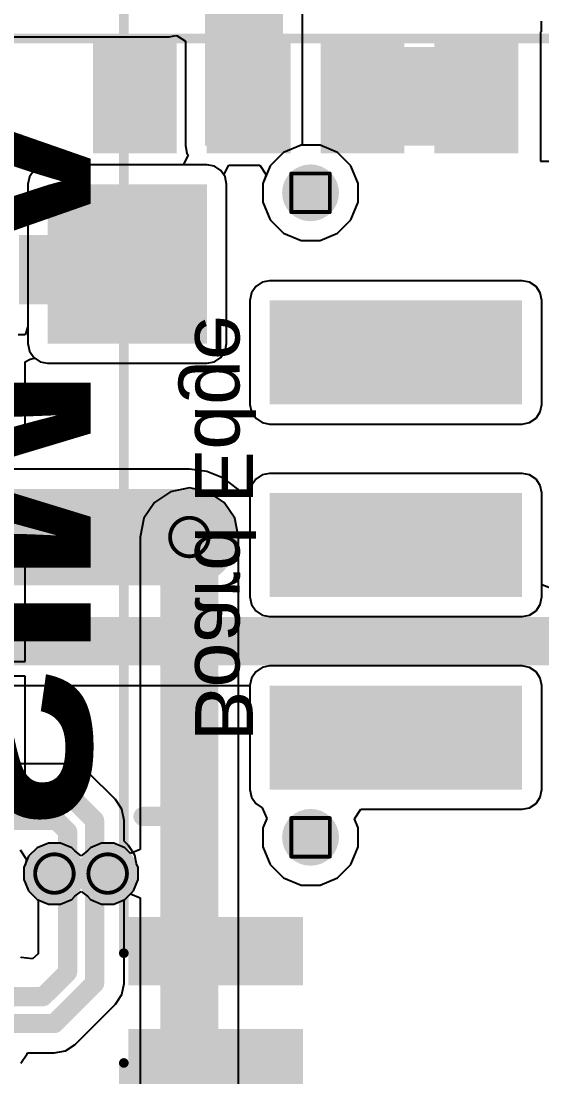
# Model space of a CAD drawing. Header units: inches. Extents: x 0 to 12.8, y -0.1 to 3.7.
# Drawn here: x 0.279 to 0.549, y 0.896 to 1.444 of the extents above; entities that cross this region are included whole.
import ezdxf

# ---------------------------------------------------------------- set-up
doc = ezdxf.new("R2010")
doc.units = ezdxf.units.IN
doc.header["$MEASUREMENT"] = 0
for name, color, linetype in [('Bottom Layer', 5, 'Continuous'), ('Bottom Overlay', 54, 'Continuous'), ('Bottom Paste', 16, 'Continuous'), ('Bottom Solder', 6, 'Continuous'), ('Drill Drawing', 1, 'Continuous'), ('Keep-Out Layer', 6, 'Continuous'), ('Pad Holes', 156, 'Continuous'), ('Top Layer', 1, 'Continuous'), ('Top Overlay', 2, 'Continuous'), ('Top Paste', 8, 'Continuous'), ('Top Solder', 216, 'Continuous'), ('Via Holes', 16, 'Continuous')]:
    doc.layers.add(name, color=color, linetype=linetype)
doc.styles.add('Arial', font='', dxfattribs={"height": 0.2})
doc.styles.add('Arial_Bold', font='', dxfattribs={"height": 0.2})
doc.styles.get('Arial').set_extended_font_data('Arial')
doc.styles.get('Arial_Bold').set_extended_font_data('Arial', bold=True)

# ---------------------------------------------------------------- blocks, each defined once
blk = doc.blocks.new('XKNANO_113_B_2')
at = {"layer": 'Bottom Layer'}
blk.add_hatch(color=5, dxfattribs=at).paths.add_polyline_path([(0.24213, 0.30669), (0.26969, 0.30669), (0.26969, 0.22402), (0.24213, 0.22402)])
at = {"layer": 'Bottom Paste'}
blk.add_hatch(color=16, dxfattribs=at).paths.add_polyline_path([(0.24213, 0.30669), (0.26969, 0.30669), (0.26969, 0.22402), (0.24213, 0.22402)])
at = {"layer": 'Bottom Solder'}
blk.add_hatch(color=6, dxfattribs=at).paths.add_polyline_path([(0.23813, 0.31069), (0.27369, 0.31069), (0.27369, 0.22002), (0.23813, 0.22002)])
at = {"layer": 'Bottom Overlay'}
blk.add_lwpolyline([(-0.257, 0.313, 0.005, 0.005, 0), (0.256, 0.313, 0.005, 0.005, 0)], format="xyseb", dxfattribs=at)
blk.add_lwpolyline([(0.25475, 0.313, 0.0025, 0.0025, 1), (0.25725, 0.313, 0.0025, 0.0025, 1)], format="xyseb", close=True, dxfattribs=at)
blk = doc.blocks.new('SIM7500E_4')
at = {"layer": 'Keep-Out Layer'}
blk.add_hatch(color=6, dxfattribs=at).paths.add_polyline_path([(0.04134, -0.0378), (0.12402, -0.0378), (0.12402, 0.04488), (0.04134, 0.04488)])
at = {"layer": 'Top Layer'}
for points in [[(0.10433, 0.11614), (0.10433, 0.06496), (0.0689, 0.06496), (0.0689, 0.11614)], [(0.16339, 0.11614), (0.16339, 0.06496), (0.12795, 0.06496), (0.12795, 0.11614)], [(0.22244, 0.11614), (0.22244, 0.06496), (0.18701, 0.06496), (0.18701, 0.11614)], [(0.2815, 0.11614), (0.2815, 0.06496), (0.24606, 0.06496), (0.24606, 0.11614)]]:
    blk.add_hatch(color=1, dxfattribs=at).paths.add_polyline_path(points)
at = {"layer": 'Top Overlay'}
blk.add_hatch(color=2, dxfattribs=at).paths.add_polyline_path([(0.02644, -0.01739), (0.04544, -0.01739), (0.04544, 0.01861), (0.02644, 0.01861)])
at = {"layer": 'Top Paste'}
for points in [[(0.10433, 0.11614), (0.10433, 0.06496), (0.0689, 0.06496), (0.0689, 0.11614)], [(0.16339, 0.11614), (0.16339, 0.06496), (0.12795, 0.06496), (0.12795, 0.11614)], [(0.22244, 0.11614), (0.22244, 0.06496), (0.18701, 0.06496), (0.18701, 0.11614)], [(0.2815, 0.11614), (0.2815, 0.06496), (0.24606, 0.06496), (0.24606, 0.11614)]]:
    blk.add_hatch(color=8, dxfattribs=at).paths.add_polyline_path(points)
at = {"layer": 'Top Solder'}
for points in [[(0.10833, 0.12014), (0.10833, 0.06096), (0.0649, 0.06096), (0.0649, 0.12014)], [(0.16739, 0.12014), (0.16739, 0.06096), (0.12395, 0.06096), (0.12395, 0.12014)], [(0.22644, 0.12014), (0.22644, 0.06096), (0.18301, 0.06096), (0.18301, 0.12014)], [(0.2855, 0.12014), (0.2855, 0.06096), (0.24206, 0.06096), (0.24206, 0.12014)]]:
    blk.add_hatch(color=216, dxfattribs=at).paths.add_polyline_path(points)
at = {"layer": 'Top Overlay'}
blk.add_lwpolyline([(-0.03356, 0.12061, 0.005, 0.005, 0), (0.91544, 0.12061, 0.005, 0.005, 0)], format="xyseb", dxfattribs=at)
blk = doc.blocks.new('XKNANO_113_B_6')
at = {"layer": 'Bottom Layer'}
blk.add_hatch(color=5, dxfattribs=at).paths.add_polyline_path([(-0.26969, 0.30669), (-0.24213, 0.30669), (-0.24213, 0.22402), (-0.26969, 0.22402)])
at = {"layer": 'Bottom Paste'}
blk.add_hatch(color=16, dxfattribs=at).paths.add_polyline_path([(-0.26969, 0.30669), (-0.24213, 0.30669), (-0.24213, 0.22402), (-0.26969, 0.22402)])
at = {"layer": 'Bottom Solder'}
for points in [[(-0.27369, 0.31069), (-0.23813, 0.31069), (-0.23813, 0.22002), (-0.27369, 0.22002)], [(-0.20085, 0.22014), (-0.19285, 0.22014), (-0.19285, 0.21214), (-0.20085, 0.21214)], [(0.1338, 0.22014), (0.1418, 0.22014), (0.1418, 0.21214), (0.1338, 0.21214)]]:
    blk.add_hatch(color=6, dxfattribs=at).paths.add_polyline_path(points)
at = {"layer": 'Keep-Out Layer'}
for points in [[(-0.17205, 0.10637), (-0.11805, 0.10637), (-0.11805, 0.23737), (-0.17205, 0.23737)], [(-0.07205, 0.10637), (-0.01805, 0.10637), (-0.01805, 0.23737), (-0.07205, 0.23737)], [(0.02795, 0.10637), (0.08195, 0.10637), (0.08195, 0.23737), (0.02795, 0.23737)]]:
    blk.add_hatch(color=6, dxfattribs=at).paths.add_polyline_path(points)
at = {"layer": 'Pad Holes'}
h = blk.add_hatch(color=7, dxfattribs=at)
edge = h.paths.add_edge_path()
edge.add_arc((-0.19685, 0.21614), 0.01476, 0, 360)
h = blk.add_hatch(color=7, dxfattribs=at)
edge = h.paths.add_edge_path()
edge.add_arc((0.1378, 0.21614), 0.01476, 0, 360)
at = {"layer": 'Top Solder'}
for points in [[(-0.20085, 0.22014), (-0.19285, 0.22014), (-0.19285, 0.21214), (-0.20085, 0.21214)], [(0.1338, 0.22014), (0.1418, 0.22014), (0.1418, 0.21214), (0.1338, 0.21214)]]:
    blk.add_hatch(color=216, dxfattribs=at).paths.add_polyline_path(points)
at = {"layer": 'Bottom Overlay'}
for points in [[(-0.257, 0.313, 0.005, 0.005, 0), (0.256, 0.313, 0.005, 0.005, 0)], [(-0.186, 0.303, 0.01, 0.01, 0), (-0.186, 0.283, 0.01, 0.01, 0)], [(-0.186, 0.283, 0.01, 0.01, 0), (-0.173, 0.27, 0.01, 0.01, 0)], [(-0.173, 0.27, 0.01, 0.01, 0), (-0.166, 0.27, 0.01, 0.01, 0)]]:
    blk.add_lwpolyline(points, format="xyseb", dxfattribs=at)
for points in [[(-0.25825, 0.313, 0.0025, 0.0025, 1), (-0.25575, 0.313, 0.0025, 0.0025, 1)], [(-0.1885, 0.303, 0.005, 0.005, 1), (-0.1835, 0.303, 0.005, 0.005, 1)], [(-0.1885, 0.283, 0.005, 0.005, 1), (-0.1835, 0.283, 0.005, 0.005, 1)], [(-0.1885, 0.283, 0.005, 0.005, 1), (-0.1835, 0.283, 0.005, 0.005, 1)], [(-0.1755, 0.27, 0.005, 0.005, 1), (-0.1705, 0.27, 0.005, 0.005, 1)], [(-0.1755, 0.27, 0.005, 0.005, 1), (-0.1705, 0.27, 0.005, 0.005, 1)], [(-0.1685, 0.27, 0.005, 0.005, 1), (-0.1635, 0.27, 0.005, 0.005, 1)]]:
    blk.add_lwpolyline(points, format="xyseb", close=True, dxfattribs=at)
at = {"layer": 'Bottom Overlay', "style": 'Arial', "text_generation_flag": 2}
blk.add_text('Board Edge', height=0.03, rotation=180, dxfattribs=at).set_placement((-0.147, 0.276))

msp = doc.modelspace()

# ---------------------------------------------------------------- hatches: boundary and pattern name
at = {"layer": 'Bottom Layer'}
h = msp.add_hatch(color=5, dxfattribs=at)
edge = h.paths.add_edge_path()
edge.add_arc((0.366, 1.17607), 0.01181, 0, 360)
h = msp.add_hatch(color=5, dxfattribs=at)
edge = h.paths.add_edge_path()
edge.add_arc((0.296, 1.00134), 0.01181, 0, 360)
h = msp.add_hatch(color=5, dxfattribs=at)
edge = h.paths.add_edge_path()
edge.add_arc((0.32362, 1.00134), 0.01181, 0, 360)
at = {"layer": 'Bottom Solder'}
h = msp.add_hatch(color=6, dxfattribs=at)
edge = h.paths.add_edge_path()
edge.add_arc((0.366, 1.17607), 0.01581, 0, 360)
h = msp.add_hatch(color=6, dxfattribs=at)
edge = h.paths.add_edge_path()
edge.add_arc((0.296, 1.00134), 0.01581, 0, 360)
h = msp.add_hatch(color=6, dxfattribs=at)
edge = h.paths.add_edge_path()
edge.add_arc((0.32362, 1.00134), 0.01581, 0, 360)
at = {"layer": 'Top Layer'}
for points in [[(0.37415, 1.37935), (0.4145, 1.37935), (0.4145, 1.49257), (0.37415, 1.49257)], [(0.43812, 1.37929), (0.53261, 1.37929), (0.53261, 1.43047), (0.43812, 1.43047)]]:
    msp.add_hatch(color=1, dxfattribs=at).paths.add_polyline_path(points)
h = msp.add_hatch(color=1, dxfattribs=at)
edge = h.paths.add_edge_path()
edge.add_arc((0.366, 1.17607), 0.01181, 0, 360)
h = msp.add_hatch(color=1, dxfattribs=at)
edge = h.paths.add_edge_path()
edge.add_arc((0.296, 1.00134), 0.01181, 0, 360)
h = msp.add_hatch(color=1, dxfattribs=at)
edge = h.paths.add_edge_path()
edge.add_arc((0.32362, 1.00134), 0.01181, 0, 360)
at = {"layer": 'Top Solder'}
h = msp.add_hatch(color=216, dxfattribs=at)
edge = h.paths.add_edge_path()
edge.add_arc((0.366, 1.17607), 0.01581, 0, 360)
h = msp.add_hatch(color=216, dxfattribs=at)
edge = h.paths.add_edge_path()
edge.add_arc((0.296, 1.00134), 0.01581, 0, 360)
h = msp.add_hatch(color=216, dxfattribs=at)
edge = h.paths.add_edge_path()
edge.add_arc((0.32362, 1.00134), 0.01581, 0, 360)
at = {"layer": 'Via Holes'}
h = msp.add_hatch(color=7, dxfattribs=at)
edge = h.paths.add_edge_path()
edge.add_arc((0.366, 1.17607), 0.00591, 0, 360)
h = msp.add_hatch(color=7, dxfattribs=at)
edge = h.paths.add_edge_path()
edge.add_arc((0.296, 1.00134), 0.00591, 0, 360)
h = msp.add_hatch(color=7, dxfattribs=at)
edge = h.paths.add_edge_path()
edge.add_arc((0.32362, 1.00134), 0.00591, 0, 360)

# ---------------------------------------------------------------- linework, layer by layer
at = {"layer": 'Bottom Layer'}
for p, q in [((0.42393, 1.37956), (0.41483, 1.37579)), ((0.43378, 1.37956), (0.42393, 1.37956)), ((0.44289, 1.37579), (0.43378, 1.37956)), ((0.41483, 1.37579), (0.40786, 1.36882)), ((0.44985, 1.36882), (0.44289, 1.37579)), ((0.28524, 1.36642), (0.28303, 1.36311)), ((0.28855, 1.36863), (0.28524, 1.36642)), ((0.29245, 1.36941), (0.28855, 1.36863)), ((0.37513, 1.36941), (0.29245, 1.36941)), ((0.37903, 1.36863), (0.37513, 1.36941)), ((0.38234, 1.36642), (0.37903, 1.36863)), ((0.38455, 1.36311), (0.38234, 1.36642)), ((0.40786, 1.36882), (0.40409, 1.35972)), ((0.45362, 1.35972), (0.44985, 1.36882)), ((0.28303, 1.36311), (0.28225, 1.35921)), ((0.38532, 1.35921), (0.38455, 1.36311)), ((0.40409, 1.35972), (0.40409, 1.34987)), ((0.45362, 1.34987), (0.45362, 1.35972)), ((0.28225, 1.35921), (0.28225, 1.27654)), ((0.38532, 1.27654), (0.38532, 1.35921)), ((0.40409, 1.34987), (0.40786, 1.34077)), ((0.44985, 1.34077), (0.45362, 1.34987)), ((0.40786, 1.34077), (0.41483, 1.3338)), ((0.44289, 1.3338), (0.44985, 1.34077)), ((0.41483, 1.3338), (0.42393, 1.33003)), ((0.43378, 1.33003), (0.44289, 1.3338)), ((0.42393, 1.33003), (0.43378, 1.33003)), ((0.40042, 1.30616), (0.39821, 1.30286)), ((0.40373, 1.30837), (0.40042, 1.30616)), ((0.40763, 1.30915), (0.40373, 1.30837)), ((0.53863, 1.30915), (0.40763, 1.30915)), ((0.54253, 1.30837), (0.53863, 1.30915)), ((0.54584, 1.30616), (0.54253, 1.30837)), ((0.54805, 1.30286), (0.54584, 1.30616)), ((0.39821, 1.30286), (0.39743, 1.29895)), ((0.54883, 1.29895), (0.54805, 1.30286)), ((0.39743, 1.29895), (0.39743, 1.24495)), ((0.54883, 1.24495), (0.54883, 1.29895)), ((0.28225, 1.27654), (0.28303, 1.27263)), ((0.28303, 1.27263), (0.28524, 1.26933)), ((0.38234, 1.26933), (0.38455, 1.27263)), ((0.38455, 1.27263), (0.38532, 1.27654)), ((0.28524, 1.26933), (0.28855, 1.26712)), ((0.28855, 1.26712), (0.29245, 1.26634)), ((0.29245, 1.26634), (0.37513, 1.26634)), ((0.37513, 1.26634), (0.37903, 1.26712)), ((0.37903, 1.26712), (0.38234, 1.26933)), ((0.39743, 1.24495), (0.39821, 1.24105)), ((0.54805, 1.24105), (0.54883, 1.24495)), ((0.39821, 1.24105), (0.40042, 1.23774)), ((0.54584, 1.23774), (0.54805, 1.24105)), ((0.40042, 1.23774), (0.40373, 1.23553)), ((0.40373, 1.23553), (0.40763, 1.23476)), ((0.40763, 1.23476), (0.53863, 1.23476)), ((0.53863, 1.23476), (0.54253, 1.23553)), ((0.54253, 1.23553), (0.54584, 1.23774)), ((0.366, 1.21137), (0.24155, 1.21137)), ((0.37514, 1.21017), (0.366, 1.21137)), ((0.38365, 1.20664), (0.37514, 1.21017)), ((0.39096, 1.20103), (0.38365, 1.20664)), ((0.40042, 1.20616), (0.39821, 1.20286)), ((0.40373, 1.20837), (0.40042, 1.20616)), ((0.40763, 1.20915), (0.40373, 1.20837)), ((0.53863, 1.20915), (0.40763, 1.20915)), ((0.54253, 1.20837), (0.53863, 1.20915)), ((0.54584, 1.20616), (0.54253, 1.20837)), ((0.54805, 1.20286), (0.54584, 1.20616)), ((0.39248, 1.19906), (0.39096, 1.20103)), ((0.39821, 1.20286), (0.39773, 1.20043)), ((0.54883, 1.19895), (0.54805, 1.20286)), ((0.39381, 1.19903), (0.39248, 1.19906)), ((0.39773, 1.20043), (0.39381, 1.19903)), ((0.54883, 1.15134), (0.54883, 1.19895)), ((0.55383, 1.14927), (0.54883, 1.15134)), ((0.09889, 1.09906), (0.39735, 1.09906)), ((0.39735, 1.09906), (0.39743, 1.09895)), ((0.39743, 1.09895), (0.39743, 1.04495)), ((0.54883, 1.09895), (0.54891, 1.09906)), ((0.54883, 1.04495), (0.54883, 1.09895)), ((0.30275, 1.0583), (0.19207, 1.0583)), ((0.3086, 1.05714), (0.30275, 1.0583)), ((0.31357, 1.05382), (0.3086, 1.05714)), ((0.32763, 1.03976), (0.31357, 1.05382)), ((0.39743, 1.04495), (0.39821, 1.04105)), ((0.54805, 1.04105), (0.54883, 1.04495)), ((0.33094, 1.0348), (0.32763, 1.03976)), ((0.39821, 1.04105), (0.40042, 1.03774)), ((0.40042, 1.03774), (0.40373, 1.03553)), ((0.54253, 1.03553), (0.54584, 1.03774)), ((0.54584, 1.03774), (0.54805, 1.04105)), ((0.33211, 1.02895), (0.33094, 1.0348)), ((0.40373, 1.03553), (0.40612, 1.02996)), ((0.45168, 1.02976), (0.45502, 1.03476)), ((0.45502, 1.03476), (0.53863, 1.03476)), ((0.53863, 1.03476), (0.54253, 1.03553)), ((0.33211, 1.01817), (0.33211, 1.02895)), ((0.40612, 1.02996), (0.40409, 1.02508)), ((0.45362, 1.02508), (0.45168, 1.02976)), ((0.40409, 1.02508), (0.40409, 1.01522)), ((0.45362, 1.01522), (0.45362, 1.02508)), ((0.33444, 1.01584), (0.33211, 1.01817)), ((0.33775, 1.01088), (0.33444, 1.01584)), ((0.40409, 1.01522), (0.40786, 1.00612)), ((0.44985, 1.00612), (0.45362, 1.01522)), ((0.27821, 1.01371), (0.28144, 1.00871)), ((0.28144, 1.00871), (0.28098, 1.00639)), ((0.33865, 1.00639), (0.33775, 1.01088)), ((0.28098, 1.00639), (0.28019, 1.00448)), ((0.28019, 1.00448), (0.28019, 0.99819)), ((0.33943, 1.00448), (0.33865, 1.00639)), ((0.33943, 0.99819), (0.33943, 1.00448)), ((0.40786, 1.00612), (0.41483, 0.99916)), ((0.44289, 0.99916), (0.44985, 1.00612)), ((0.28019, 0.99819), (0.2826, 0.99238)), ((0.33703, 0.99238), (0.33943, 0.99819)), ((0.41483, 0.99916), (0.42393, 0.99539)), ((0.43378, 0.99539), (0.44289, 0.99916)), ((0.2826, 0.99238), (0.28704, 0.98793)), ((0.33258, 0.98793), (0.33703, 0.99238)), ((0.42393, 0.99539), (0.43378, 0.99539)), ((0.28704, 0.98793), (0.29286, 0.98553)), ((0.29915, 0.98553), (0.30496, 0.98793)), ((0.30496, 0.98793), (0.30654, 0.98952)), ((0.30654, 0.98952), (0.30981, 0.99207)), ((0.30981, 0.99207), (0.31308, 0.98952)), ((0.31308, 0.98952), (0.31467, 0.98793)), ((0.31467, 0.98793), (0.32048, 0.98553)), ((0.32677, 0.98553), (0.33258, 0.98793)), ((0.29286, 0.98553), (0.29915, 0.98553)), ((0.32048, 0.98553), (0.32677, 0.98553))]:
    msp.add_line(p, q, dxfattribs=at)
for points in [[(0.22693, 1.17607, 0.05, 0.05, 0), (0.366, 1.17607, 0.05, 0.05, 0)], [(0.559, 1.122, 0.025, 0.025, 0), (0.583, 1.146, 0.025, 0.025, 0)], [(0.08939, 1.122, 0.025, 0.025, 0), (0.559, 1.122, 0.025, 0.025, 0)], [(0.19207, 1.04301, 0.01, 0.01, 0), (0.30275, 1.04301, 0.01, 0.01, 0)], [(0.30275, 1.04301, 0.01, 0.01, 0), (0.31681, 1.02895, 0.01, 0.01, 0)], [(0.19787, 1.02901, 0.01, 0.01, 0), (0.29695, 1.02901, 0.01, 0.01, 0)], [(0.29695, 1.02901, 0.01, 0.01, 0), (0.30281, 1.02315, 0.01, 0.01, 0)], [(0.31681, 1.01184, 0.01, 0.01, 0), (0.31681, 1.02895, 0.01, 0.01, 0)], [(0.30281, 1.01184, 0.01, 0.01, 0), (0.30281, 1.02315, 0.01, 0.01, 0)], [(0.296, 1.00502, 0.01, 0.01, 0), (0.30281, 1.01184, 0.01, 0.01, 0)], [(0.31681, 1.01184, 0.01, 0.01, 0), (0.32362, 1.00502, 0.01, 0.01, 0)], [(0.296, 1.00134, 0.01, 0.01, 0), (0.296, 1.00502, 0.01, 0.01, 0)], [(0.32362, 1.00134, 0.01, 0.01, 0), (0.32362, 1.00502, 0.01, 0.01, 0)]]:
    msp.add_lwpolyline(points, format="xyseb", dxfattribs=at)
for points in [[(0.3535, 1.17607, 0.025, 0.025, 1), (0.3785, 1.17607, 0.025, 0.025, 1)], [(0.55275, 1.122, 0.0125, 0.0125, 1), (0.56525, 1.122, 0.0125, 0.0125, 1)], [(0.55275, 1.122, 0.0125, 0.0125, 1), (0.56525, 1.122, 0.0125, 0.0125, 1)], [(0.30025, 1.04301, 0.005, 0.005, 1), (0.30525, 1.04301, 0.005, 0.005, 1)], [(0.30025, 1.04301, 0.005, 0.005, 1), (0.30525, 1.04301, 0.005, 0.005, 1)], [(0.29445, 1.02901, 0.005, 0.005, 1), (0.29945, 1.02901, 0.005, 0.005, 1)], [(0.29445, 1.02901, 0.005, 0.005, 1), (0.29945, 1.02901, 0.005, 0.005, 1)], [(0.31431, 1.02895, 0.005, 0.005, 1), (0.31931, 1.02895, 0.005, 0.005, 1)], [(0.31431, 1.02895, 0.005, 0.005, 1), (0.31931, 1.02895, 0.005, 0.005, 1)], [(0.30031, 1.02315, 0.005, 0.005, 1), (0.30531, 1.02315, 0.005, 0.005, 1)], [(0.30031, 1.02315, 0.005, 0.005, 1), (0.30531, 1.02315, 0.005, 0.005, 1)], [(0.30031, 1.01184, 0.005, 0.005, 1), (0.30531, 1.01184, 0.005, 0.005, 1)], [(0.30031, 1.01184, 0.005, 0.005, 1), (0.30531, 1.01184, 0.005, 0.005, 1)], [(0.31431, 1.01184, 0.005, 0.005, 1), (0.31931, 1.01184, 0.005, 0.005, 1)], [(0.31431, 1.01184, 0.005, 0.005, 1), (0.31931, 1.01184, 0.005, 0.005, 1)], [(0.2935, 1.00502, 0.005, 0.005, 1), (0.2985, 1.00502, 0.005, 0.005, 1)], [(0.2935, 1.00502, 0.005, 0.005, 1), (0.2985, 1.00502, 0.005, 0.005, 1)], [(0.32112, 1.00502, 0.005, 0.005, 1), (0.32612, 1.00502, 0.005, 0.005, 1)], [(0.32112, 1.00502, 0.005, 0.005, 1), (0.32612, 1.00502, 0.005, 0.005, 1)], [(0.2935, 1.00134, 0.005, 0.005, 1), (0.2985, 1.00134, 0.005, 0.005, 1)], [(0.32112, 1.00134, 0.005, 0.005, 1), (0.32612, 1.00134, 0.005, 0.005, 1)]]:
    msp.add_lwpolyline(points, format="xyseb", close=True, dxfattribs=at)
at = {"layer": 'Drill Drawing'}
for points in [[(0.41886, 1.3648, 0.002, 0.002, 0), (0.43886, 1.3648, 0.002, 0.002, 0)], [(0.41886, 1.3448, 0.002, 0.002, 0), (0.41886, 1.3648, 0.002, 0.002, 0)], [(0.43886, 1.3448, 0.002, 0.002, 0), (0.43886, 1.3648, 0.002, 0.002, 0)], [(0.41886, 1.3448, 0.002, 0.002, 0), (0.43886, 1.3448, 0.002, 0.002, 0)], [(0.41886, 1.03015, 0.002, 0.002, 0), (0.43886, 1.03015, 0.002, 0.002, 0)], [(0.41886, 1.01015, 0.002, 0.002, 0), (0.41886, 1.03015, 0.002, 0.002, 0)], [(0.43886, 1.01015, 0.002, 0.002, 0), (0.43886, 1.03015, 0.002, 0.002, 0)], [(0.41886, 1.01015, 0.002, 0.002, 0), (0.43886, 1.01015, 0.002, 0.002, 0)]]:
    msp.add_lwpolyline(points, format="xyseb", dxfattribs=at)
for points in [[(0.41836, 1.3648, 0.001, 0.001, 1), (0.41936, 1.3648, 0.001, 0.001, 1)], [(0.41836, 1.3648, 0.001, 0.001, 1), (0.41936, 1.3648, 0.001, 0.001, 1)], [(0.43836, 1.3648, 0.001, 0.001, 1), (0.43936, 1.3648, 0.001, 0.001, 1)], [(0.43836, 1.3648, 0.001, 0.001, 1), (0.43936, 1.3648, 0.001, 0.001, 1)], [(0.41836, 1.3448, 0.001, 0.001, 1), (0.41936, 1.3448, 0.001, 0.001, 1)], [(0.41836, 1.3448, 0.001, 0.001, 1), (0.41936, 1.3448, 0.001, 0.001, 1)], [(0.43836, 1.3448, 0.001, 0.001, 1), (0.43936, 1.3448, 0.001, 0.001, 1)], [(0.43836, 1.3448, 0.001, 0.001, 1), (0.43936, 1.3448, 0.001, 0.001, 1)], [(0.376, 1.17607, 0.002, 0.002, 1), (0.356, 1.17607, 0.002, 0.002, 1)], [(0.3555, 1.17607, 0.001, 0.001, 1), (0.3565, 1.17607, 0.001, 0.001, 1)], [(0.3755, 1.17607, 0.001, 0.001, 1), (0.3765, 1.17607, 0.001, 0.001, 1)], [(0.41836, 1.03015, 0.001, 0.001, 1), (0.41936, 1.03015, 0.001, 0.001, 1)], [(0.41836, 1.03015, 0.001, 0.001, 1), (0.41936, 1.03015, 0.001, 0.001, 1)], [(0.43836, 1.03015, 0.001, 0.001, 1), (0.43936, 1.03015, 0.001, 0.001, 1)], [(0.43836, 1.03015, 0.001, 0.001, 1), (0.43936, 1.03015, 0.001, 0.001, 1)], [(0.306, 1.00134, 0.002, 0.002, 1), (0.286, 1.00134, 0.002, 0.002, 1)], [(0.33362, 1.00134, 0.002, 0.002, 1), (0.31362, 1.00134, 0.002, 0.002, 1)], [(0.41836, 1.01015, 0.001, 0.001, 1), (0.41936, 1.01015, 0.001, 0.001, 1)], [(0.41836, 1.01015, 0.001, 0.001, 1), (0.41936, 1.01015, 0.001, 0.001, 1)], [(0.43836, 1.01015, 0.001, 0.001, 1), (0.43936, 1.01015, 0.001, 0.001, 1)], [(0.43836, 1.01015, 0.001, 0.001, 1), (0.43936, 1.01015, 0.001, 0.001, 1)], [(0.2855, 1.00134, 0.001, 0.001, 1), (0.2865, 1.00134, 0.001, 0.001, 1)], [(0.3055, 1.00134, 0.001, 0.001, 1), (0.3065, 1.00134, 0.001, 0.001, 1)], [(0.31312, 1.00134, 0.001, 0.001, 1), (0.31412, 1.00134, 0.001, 0.001, 1)], [(0.33312, 1.00134, 0.001, 0.001, 1), (0.33412, 1.00134, 0.001, 0.001, 1)]]:
    msp.add_lwpolyline(points, format="xyseb", close=True, dxfattribs=at)
at = {"layer": 'Top Layer'}
for p, q in [((0.42469, 1.37956), (0.42469, 1.49257)), ((0.54851, 1.444), (0.54851, 1.43847)), ((0.3555, 1.4358), (0.35896, 1.43649)), ((0.35896, 1.43649), (0.3597, 1.43639)), ((0.3597, 1.43639), (0.36396, 1.43361)), ((0.54851, 1.43847), (0.54823, 1.43847)), ((0.54823, 1.43847), (0.54823, 1.37129)), ((0.08471, 1.4358), (0.3555, 1.4358)), ((0.36396, 1.43361), (0.36396, 1.37935)), ((0.36396, 1.37935), (0.36473, 1.37544)), ((0.43378, 1.37956), (0.42469, 1.37956)), ((0.44289, 1.37579), (0.43378, 1.37956)), ((0.36542, 1.37441), (0.36275, 1.36941)), ((0.36473, 1.37544), (0.36542, 1.37441)), ((0.44985, 1.36882), (0.44289, 1.37579)), ((0.54823, 1.37129), (0.59966, 1.37129)), ((0.28524, 1.36642), (0.28303, 1.36311)), ((0.28855, 1.36863), (0.28524, 1.36642)), ((0.29245, 1.36941), (0.28855, 1.36863)), ((0.36275, 1.36941), (0.29245, 1.36941)), ((0.38385, 1.36415), (0.38653, 1.36915)), ((0.38653, 1.36915), (0.40259, 1.36915)), ((0.40259, 1.36915), (0.40593, 1.36415)), ((0.45362, 1.35972), (0.44985, 1.36882)), ((0.28303, 1.36311), (0.28225, 1.35921)), ((0.38455, 1.36311), (0.38385, 1.36415)), ((0.38532, 1.35921), (0.38455, 1.36311)), ((0.40593, 1.36415), (0.40409, 1.35972)), ((0.40409, 1.35972), (0.40409, 1.34987)), ((0.45362, 1.34987), (0.45362, 1.35972)), ((0.28225, 1.35921), (0.28225, 1.28538)), ((0.38532, 1.27654), (0.38532, 1.35921)), ((0.40409, 1.34987), (0.40786, 1.34077)), ((0.44985, 1.34077), (0.45362, 1.34987)), ((0.40786, 1.34077), (0.41483, 1.3338)), ((0.44289, 1.3338), (0.44985, 1.34077)), ((0.41483, 1.3338), (0.42393, 1.33003)), ((0.43378, 1.33003), (0.44289, 1.3338)), ((0.42393, 1.33003), (0.43378, 1.33003)), ((0.40042, 1.30616), (0.39821, 1.30286)), ((0.40373, 1.30837), (0.40042, 1.30616)), ((0.40763, 1.30915), (0.40373, 1.30837)), ((0.53863, 1.30915), (0.40763, 1.30915)), ((0.54253, 1.30837), (0.53863, 1.30915)), ((0.54584, 1.30616), (0.54253, 1.30837)), ((0.54805, 1.30286), (0.54584, 1.30616)), ((0.39821, 1.30286), (0.39743, 1.29895)), ((0.54883, 1.29895), (0.54805, 1.30286)), ((0.39743, 1.29895), (0.39743, 1.24495)), ((0.54883, 1.24495), (0.54883, 1.29895)), ((0.28225, 1.28538), (0.28076, 1.28099)), ((0.28076, 1.28099), (0.27725, 1.28099)), ((0.38234, 1.26933), (0.38455, 1.27263)), ((0.38455, 1.27263), (0.38532, 1.27654)), ((0.28076, 1.26702), (0.28339, 1.26837)), ((0.28076, 1.22956), (0.28076, 1.26702)), ((0.28339, 1.26837), (0.28576, 1.26898)), ((0.28576, 1.26898), (0.28855, 1.26712)), ((0.28855, 1.26712), (0.29245, 1.26634)), ((0.29245, 1.26634), (0.37513, 1.26634)), ((0.37513, 1.26634), (0.37903, 1.26712)), ((0.37903, 1.26712), (0.38234, 1.26933)), ((0.39743, 1.24495), (0.39821, 1.24105)), ((0.54805, 1.24105), (0.54883, 1.24495)), ((0.39821, 1.24105), (0.40042, 1.23774)), ((0.54584, 1.23774), (0.54805, 1.24105)), ((0.40042, 1.23774), (0.40373, 1.23553)), ((0.40373, 1.23553), (0.40763, 1.23476)), ((0.40763, 1.23476), (0.53863, 1.23476)), ((0.53863, 1.23476), (0.54253, 1.23553)), ((0.54253, 1.23553), (0.54584, 1.23774)), ((0.21358, 1.22956), (0.28076, 1.22956)), ((0.40042, 1.20616), (0.39821, 1.20286)), ((0.40373, 1.20837), (0.40042, 1.20616)), ((0.40763, 1.20915), (0.40373, 1.20837)), ((0.53863, 1.20915), (0.40763, 1.20915)), ((0.54253, 1.20837), (0.53863, 1.20915)), ((0.54584, 1.20616), (0.54253, 1.20837)), ((0.54805, 1.20286), (0.54584, 1.20616)), ((0.366, 1.20156), (0.35625, 1.19962)), ((0.37575, 1.19962), (0.366, 1.20156)), ((0.39821, 1.20286), (0.39743, 1.19895)), ((0.54883, 1.19895), (0.54805, 1.20286)), ((0.35625, 1.19962), (0.34798, 1.19409)), ((0.38402, 1.19409), (0.37575, 1.19962)), ((0.39743, 1.19895), (0.39743, 1.14495)), ((0.54883, 1.14495), (0.54883, 1.19895)), ((0.34798, 1.19409), (0.34245, 1.18583)), ((0.38955, 1.18583), (0.38402, 1.19409)), ((0.34245, 1.18583), (0.34051, 1.17607)), ((0.39149, 1.17607), (0.38955, 1.18583)), ((0.34051, 1.17607), (0.34051, 1.01388)), ((0.39149, 0.874), (0.39149, 1.17607)), ((0.28076, 1.16288), (0.21358, 1.16288)), ((0.28076, 1.11145), (0.28076, 1.16288)), ((0.39743, 1.14495), (0.39821, 1.14105)), ((0.39821, 1.14105), (0.40042, 1.13774)), ((0.54584, 1.13774), (0.54805, 1.14105)), ((0.54805, 1.14105), (0.54883, 1.14495)), ((0.40042, 1.13774), (0.40373, 1.13553)), ((0.40373, 1.13553), (0.40763, 1.13476)), ((0.40763, 1.13476), (0.53863, 1.13476)), ((0.53863, 1.13476), (0.54253, 1.13553)), ((0.54253, 1.13553), (0.54584, 1.13774)), ((0.21358, 1.11145), (0.28076, 1.11145)), ((0.40373, 1.10837), (0.40042, 1.10616)), ((0.40763, 1.10915), (0.40373, 1.10837)), ((0.53863, 1.10915), (0.40763, 1.10915)), ((0.54253, 1.10837), (0.53863, 1.10915)), ((0.54584, 1.10616), (0.54253, 1.10837)), ((0.28076, 1.10383), (0.21358, 1.10383)), ((0.28076, 1.05239), (0.28076, 1.10383)), ((0.39821, 1.10286), (0.39743, 1.09895)), ((0.40042, 1.10616), (0.39821, 1.10286)), ((0.54805, 1.10286), (0.54584, 1.10616)), ((0.54883, 1.09895), (0.54805, 1.10286)), ((0.39743, 1.09895), (0.39743, 1.04495)), ((0.54883, 1.04495), (0.54883, 1.09895)), ((0.21358, 1.05239), (0.28076, 1.05239)), ((0.39743, 1.04495), (0.39821, 1.04105)), ((0.54805, 1.04105), (0.54883, 1.04495)), ((0.39821, 1.04105), (0.40042, 1.03774)), ((0.40042, 1.03774), (0.40373, 1.03553)), ((0.54253, 1.03553), (0.54584, 1.03774)), ((0.54584, 1.03774), (0.54805, 1.04105)), ((0.40373, 1.03553), (0.40612, 1.02996)), ((0.45168, 1.02976), (0.45502, 1.03476)), ((0.45502, 1.03476), (0.53863, 1.03476)), ((0.53863, 1.03476), (0.54253, 1.03553)), ((0.40612, 1.02996), (0.40409, 1.02508)), ((0.45362, 1.02508), (0.45168, 1.02976)), ((0.40409, 1.02508), (0.40409, 1.01522)), ((0.45362, 1.01522), (0.45362, 1.02508)), ((0.28704, 1.01474), (0.2826, 1.01029)), ((0.29286, 1.01715), (0.28704, 1.01474)), ((0.29915, 1.01715), (0.29286, 1.01715)), ((0.30496, 1.01474), (0.29915, 1.01715)), ((0.30654, 1.01315), (0.30496, 1.01474)), ((0.31467, 1.01474), (0.31308, 1.01315)), ((0.32048, 1.01715), (0.31467, 1.01474)), ((0.32677, 1.01715), (0.32048, 1.01715)), ((0.33258, 1.01474), (0.32677, 1.01715)), ((0.33551, 1.01181), (0.33258, 1.01474)), ((0.40409, 1.01522), (0.40786, 1.00612)), ((0.44985, 1.00612), (0.45362, 1.01522)), ((0.2826, 1.01029), (0.28019, 1.00448)), ((0.30981, 1.01061), (0.30654, 1.01315)), ((0.31308, 1.01315), (0.30981, 1.01061)), ((0.34051, 1.01388), (0.33551, 1.01181)), ((0.28019, 1.00448), (0.28019, 0.99819)), ((0.40786, 1.00612), (0.41483, 0.99916)), ((0.44289, 0.99916), (0.44985, 1.00612)), ((0.28019, 0.99819), (0.2826, 0.99238)), ((0.41483, 0.99916), (0.42393, 0.99539)), ((0.43378, 0.99539), (0.44289, 0.99916)), ((0.2826, 0.99238), (0.28704, 0.98793)), ((0.42393, 0.99539), (0.43378, 0.99539)), ((0.28704, 0.98793), (0.28752, 0.98774)), ((0.28752, 0.98774), (0.28752, 0.95971)), ((0.33211, 0.98774), (0.33258, 0.98793)), ((0.33211, 0.94434), (0.33211, 0.98774)), ((0.33258, 0.98793), (0.33551, 0.99087)), ((0.33551, 0.99087), (0.34051, 0.9888)), ((0.34051, 0.9888), (0.34051, 0.88456)), ((0.28752, 0.95971), (0.28456, 0.95702)), ((0.27883, 0.95772), (0.27858, 0.9581)), ((0.28456, 0.95702), (0.27883, 0.95772)), ((0.33094, 0.93849), (0.33211, 0.94434)), ((0.32763, 0.93353), (0.33094, 0.93849)), ((0.30676, 0.91266), (0.32763, 0.93353)), ((0.30179, 0.90934), (0.30676, 0.91266)), ((0.27858, 0.90285), (0.28189, 0.90781)), ((0.28189, 0.90781), (0.28197, 0.90818)), ((0.28197, 0.90818), (0.29594, 0.90818)), ((0.29594, 0.90818), (0.30179, 0.90934))]:
    msp.add_line(p, q, dxfattribs=at)
for points in [[(0.366, 0.874, 0.03, 0.03, 0), (0.366, 1.17607, 0.03, 0.03, 0)], [(0.296, 1.00134, 0.01, 0.01, 0), (0.30281, 0.99453, 0.01, 0.01, 0)], [(0.31681, 0.99453, 0.01, 0.01, 0), (0.32362, 1.00134, 0.01, 0.01, 0)], [(0.30281, 0.95014, 0.01, 0.01, 0), (0.30281, 0.99453, 0.01, 0.01, 0)], [(0.31681, 0.94434, 0.01, 0.01, 0), (0.31681, 0.99453, 0.01, 0.01, 0)], [(0.29014, 0.93747, 0.01, 0.01, 0), (0.30281, 0.95014, 0.01, 0.01, 0)], [(0.29594, 0.92347, 0.01, 0.01, 0), (0.31681, 0.94434, 0.01, 0.01, 0)], [(0.27362, 0.93747, 0.01, 0.01, 0), (0.29014, 0.93747, 0.01, 0.01, 0)], [(0.27362, 0.92347, 0.01, 0.01, 0), (0.29594, 0.92347, 0.01, 0.01, 0)]]:
    msp.add_lwpolyline(points, format="xyseb", dxfattribs=at)
for points in [[(0.3585, 1.17607, 0.015, 0.015, 1), (0.3735, 1.17607, 0.015, 0.015, 1)], [(0.2935, 1.00134, 0.005, 0.005, 1), (0.2985, 1.00134, 0.005, 0.005, 1)], [(0.32112, 1.00134, 0.005, 0.005, 1), (0.32612, 1.00134, 0.005, 0.005, 1)], [(0.30031, 0.99453, 0.005, 0.005, 1), (0.30531, 0.99453, 0.005, 0.005, 1)], [(0.30031, 0.99453, 0.005, 0.005, 1), (0.30531, 0.99453, 0.005, 0.005, 1)], [(0.31431, 0.99453, 0.005, 0.005, 1), (0.31931, 0.99453, 0.005, 0.005, 1)], [(0.31431, 0.99453, 0.005, 0.005, 1), (0.31931, 0.99453, 0.005, 0.005, 1)], [(0.30031, 0.95014, 0.005, 0.005, 1), (0.30531, 0.95014, 0.005, 0.005, 1)], [(0.30031, 0.95014, 0.005, 0.005, 1), (0.30531, 0.95014, 0.005, 0.005, 1)], [(0.31431, 0.94434, 0.005, 0.005, 1), (0.31931, 0.94434, 0.005, 0.005, 1)], [(0.31431, 0.94434, 0.005, 0.005, 1), (0.31931, 0.94434, 0.005, 0.005, 1)], [(0.28764, 0.93747, 0.005, 0.005, 1), (0.29264, 0.93747, 0.005, 0.005, 1)], [(0.28764, 0.93747, 0.005, 0.005, 1), (0.29264, 0.93747, 0.005, 0.005, 1)], [(0.29344, 0.92347, 0.005, 0.005, 1), (0.29844, 0.92347, 0.005, 0.005, 1)], [(0.29344, 0.92347, 0.005, 0.005, 1), (0.29844, 0.92347, 0.005, 0.005, 1)]]:
    msp.add_lwpolyline(points, format="xyseb", close=True, dxfattribs=at)

# ---------------------------------------------------------------- block references
at = {"rotation": 90}
for name, p in [('XKNANO_113_B_6', (0.645, 1.217)), ('XKNANO_113_B_2', (0.645, 0.647))]:
    msp.add_blockref(name, p, dxfattribs=at)
msp.add_blockref('SIM7500E_4', (0.25111, 1.31433))

# ---------------------------------------------------------------- texts
at = {"layer": 'Bottom Overlay', "style": 'Arial_Bold', "text_generation_flag": 2}
msp.add_text('SIM-A', height=0.098425, rotation=270, dxfattribs=at).set_placement((0.2164, 1.021))

doc.saveas('drawing.dxf')
